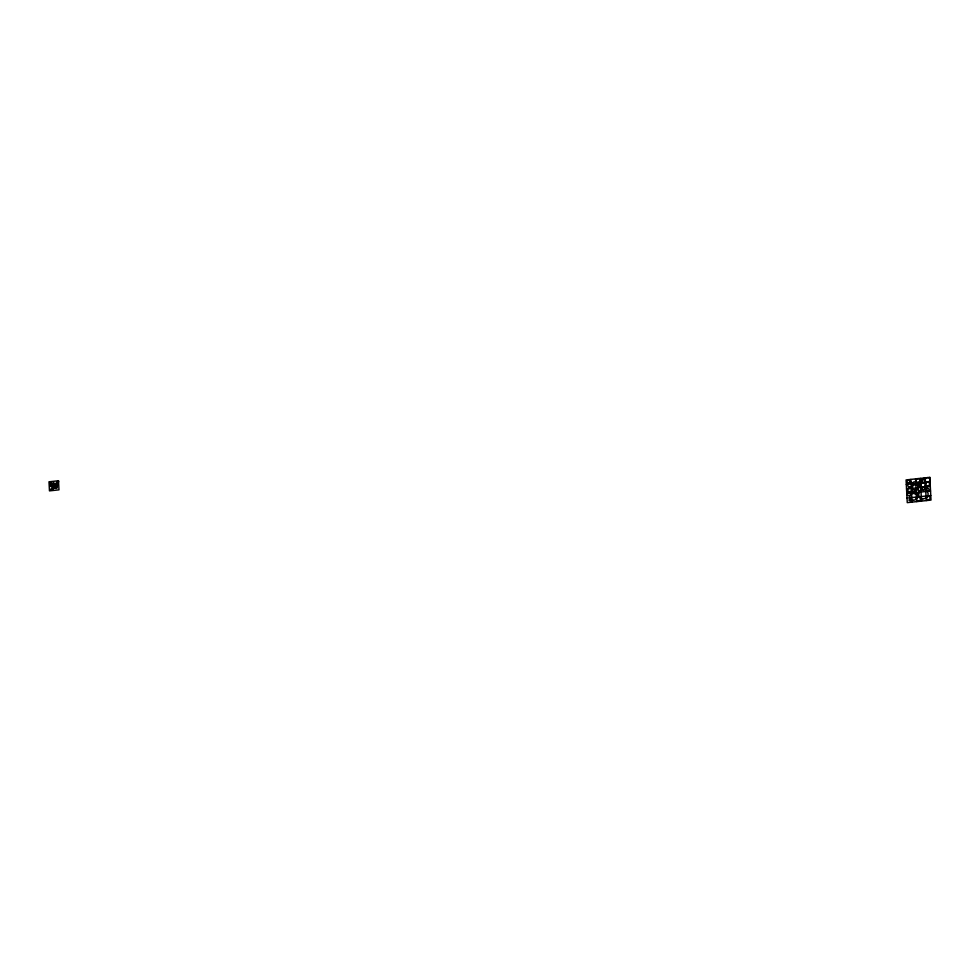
<?xml version="1.0" encoding="UTF-8"?>
<svg xmlns="http://www.w3.org/2000/svg" width="980" height="980" viewBox="0 0 980 980"><rect width="100%" height="100%" fill="white"/><g stroke="black" fill="none" stroke-linecap="round" stroke-linejoin="round"><path stroke-width="1.47" d="M57.097 485.088L56.975 484.279L57.232 486.092M49.919 482.185L50.029 483.005M53.398 482.846C52.602 485.541 55.088 481.241 53.557 483.924M53.104 484.12L53.19 484.941M54.5 483.507L54.537 484.157M50.005 485.198C49.135 488.677 52.038 483.091 50.2 486.521M56.583 483.263L56.509 482.626M54.439 484.708C53.361 488.616 56.84 482.417 54.672 486.202M55.958 484.684C56.938 481.376 54.121 486.668 55.75 483.361M57.759 484.206C58.739 481.474 56.166 485.627 57.6 483.128M56.105 485.921L56.044 485.284M53.165 489.731C54.145 487.036 51.573 491.188 53.006 488.665M56.938 484.291L56.975 485.112M52.357 487.697L52.406 488.53M56.227 488.42C57.796 488.224 57.232 485.688 55.713 486.35C53.141 487.501 58.065 490.527 56.019 486.276M57.563 481.266C55.309 486.178 60.883 478.718 57.649 482.822M51.254 482.809L50.176 484.01L51.769 484.843L52.063 483.042L51.352 482.797L51.364 484.965M52.308 485.174L51.23 486.374L52.932 487.158L53.03 485.333L52.406 485.161L52.418 487.33M53.753 487.158C52.124 490.282 56.142 485.663 53.827 488.505M51.279 488.457C49.184 492.818 54.427 486.411 51.352 490.012M906.316 484.475L930.057 481.915M906.549 489.008L930.289 486.448M906.794 493.553L930.535 490.992M907.027 498.085L930.767 495.525M925.071 477.885L926.247 500.584M920.33 478.399L921.506 501.099M915.577 478.902L916.753 501.601M910.837 479.416L912.013 502.115M915.663 482.76C917.611 484.684 916.606 480.347 915.663 482.76M919.951 480.225C922.131 483.25 922.241 476.856 919.963 480.151M924.863 486.644C925.01 488.273 929.163 487.06 926.945 488.787C925.304 489.118 928.391 483.446 924.863 486.57M923.466 478.951C925.892 481.841 925.206 475.655 923.466 478.951M909.171 500.07C911.045 503.095 911.559 496.934 909.171 500.07M917.942 485.81C921.298 487.219 920.551 481.229 917.942 485.81M916.815 495.402C918.689 498.416 919.191 492.242 916.815 495.341M924.312 482.393C926.173 485.663 926.921 479.122 924.324 482.319M58.494 480.764L49 481.793L49.466 490.87L58.972 489.841L58.494 480.764M929.824 477.37L906.084 479.93L907.26 502.63L931 500.07L929.824 477.37M908.913 495.647A2.095 1.948 -28.8 0 0 910.873 492.658A2.095 1.948 -28.8 0 0 907.296 492.683A2.095 1.948 -28.8 0 0 908.913 495.647M913.213 500.315A3.638 3.381 -28.8 0 0 916.594 495.121A3.638 3.381 -28.8 0 0 910.395 495.182A3.638 3.381 -28.8 0 0 913.213 500.315M927.619 491.176A1.397 1.299 -28.8 0 0 929.003 489.253A1.397 1.299 -28.8 0 0 926.639 489.155A1.397 1.299 -28.8 0 0 927.619 491.176M922.903 498.845A4.851 4.508 -28.8 0 0 927.729 492.119A4.851 4.508 -28.8 0 0 919.51 491.825A4.851 4.508 -28.8 0 0 922.903 498.845M917.844 485.137A1.36 1.262 -28.8 0 0 919.118 483.201A1.36 1.262 -28.8 0 0 916.802 483.214A1.36 1.262 -28.8 0 0 917.844 485.137M919.902 490.698A2.279 2.119 -28.8 0 0 922.058 487.477A2.279 2.119 -28.8 0 0 918.187 487.464A2.279 2.119 -28.8 0 0 919.902 490.698M927.435 485.97A1.997 1.85 -28.8 0 0 929.42 483.201A1.997 1.85 -28.8 0 0 926.039 483.079A1.997 1.85 -28.8 0 0 927.435 485.97M916.484 494.202A2.438 2.266 -28.8 0 0 918.934 490.833A2.438 2.266 -28.8 0 0 914.806 490.649A2.438 2.266 -28.8 0 0 916.484 494.202M913.066 492.119A1.372 1.274 -28.8 0 0 914.438 490.221A1.372 1.274 -28.8 0 0 912.111 490.123A1.372 1.274 -28.8 0 0 913.066 492.119M914.904 489.877A2.903 2.695 -28.8 0 0 917.856 485.896A2.903 2.695 -28.8 0 0 912.956 485.639A2.903 2.695 -28.8 0 0 914.904 489.877M917.795 482.491A2.058 1.911 -28.8 0 0 919.755 479.588A2.058 1.911 -28.8 0 0 916.263 479.563A2.058 1.911 -28.8 0 0 917.795 482.491M920.404 483.74A1.372 1.274 -28.8 0 0 921.776 481.841A1.372 1.274 -28.8 0 0 919.448 481.744A1.372 1.274 -28.8 0 0 920.404 483.74M923.025 482.65A1.568 1.458 -28.8 0 0 924.63 480.494A1.568 1.458 -28.8 0 0 921.972 480.347A1.568 1.458 -28.8 0 0 923.025 482.65M922.78 487.232A2.413 2.242 -28.8 0 0 925.243 483.912A2.413 2.242 -28.8 0 0 921.151 483.704A2.413 2.242 -28.8 0 0 922.78 487.232M927.288 482.172A2.413 2.242 -28.8 0 0 929.751 478.865A2.413 2.242 -28.8 0 0 925.659 478.644A2.413 2.242 -28.8 0 0 927.288 482.172M909.722 491.691A2.328 2.156 -28.8 0 0 911.89 488.371A2.328 2.156 -28.8 0 0 907.933 488.408A2.328 2.156 -28.8 0 0 909.722 491.691M918.223 501.16A2.107 1.96 -28.8 0 0 920.306 498.22A2.107 1.96 -28.8 0 0 916.729 498.122A2.107 1.96 -28.8 0 0 918.223 501.16M910.212 487.293A2.72 2.524 -28.8 0 0 912.748 483.434A2.72 2.524 -28.8 0 0 908.129 483.459A2.72 2.524 -28.8 0 0 910.212 487.293M914.169 484.561A1.433 1.335 -28.8 0 0 915.565 482.552A1.433 1.335 -28.8 0 0 913.127 482.491A1.433 1.335 -28.8 0 0 914.169 484.561M928.121 499.8A1.813 1.678 -28.8 0 0 929.959 497.301A1.813 1.678 -28.8 0 0 926.884 497.166A1.813 1.678 -28.8 0 0 928.121 499.8M923.466 489.645A1.299 1.201 -28.8 0 0 924.74 487.844A1.299 1.201 -28.8 0 0 922.548 487.771A1.299 1.201 -28.8 0 0 923.466 489.645M908.301 482.773A1.384 1.286 -28.8 0 0 909.636 480.825A1.384 1.286 -28.8 0 0 907.284 480.788A1.384 1.286 -28.8 0 0 908.301 482.773"/></g></svg>
